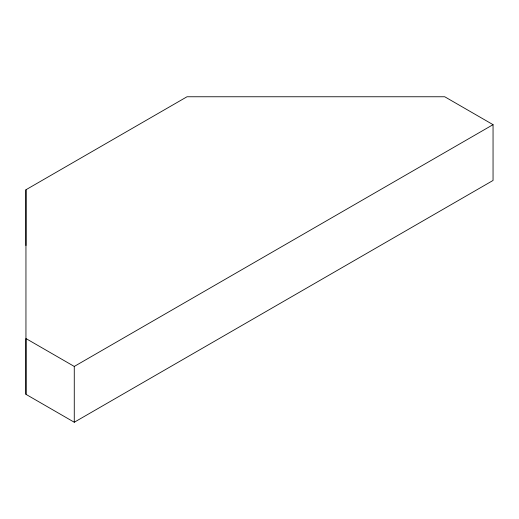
<?xml version="1.0" encoding="UTF-8"?>
<svg xmlns="http://www.w3.org/2000/svg" width="519" height="519" viewBox="0 0 519 519"><rect width="100%" height="100%" fill="white"/><g stroke="black" fill="none" stroke-linecap="round" stroke-linejoin="round"><path stroke-width="0.78" d="M25.95 394.336L25.95 189.753L187.022 96.761L444.731 96.761L493.05 124.664L493.05 180.456L74.269 422.239L25.95 394.336L25.95 338.544L74.269 366.44L493.05 124.664M74.269 366.44L74.269 422.239M25.95 189.753L25.95 245.552"/></g></svg>
